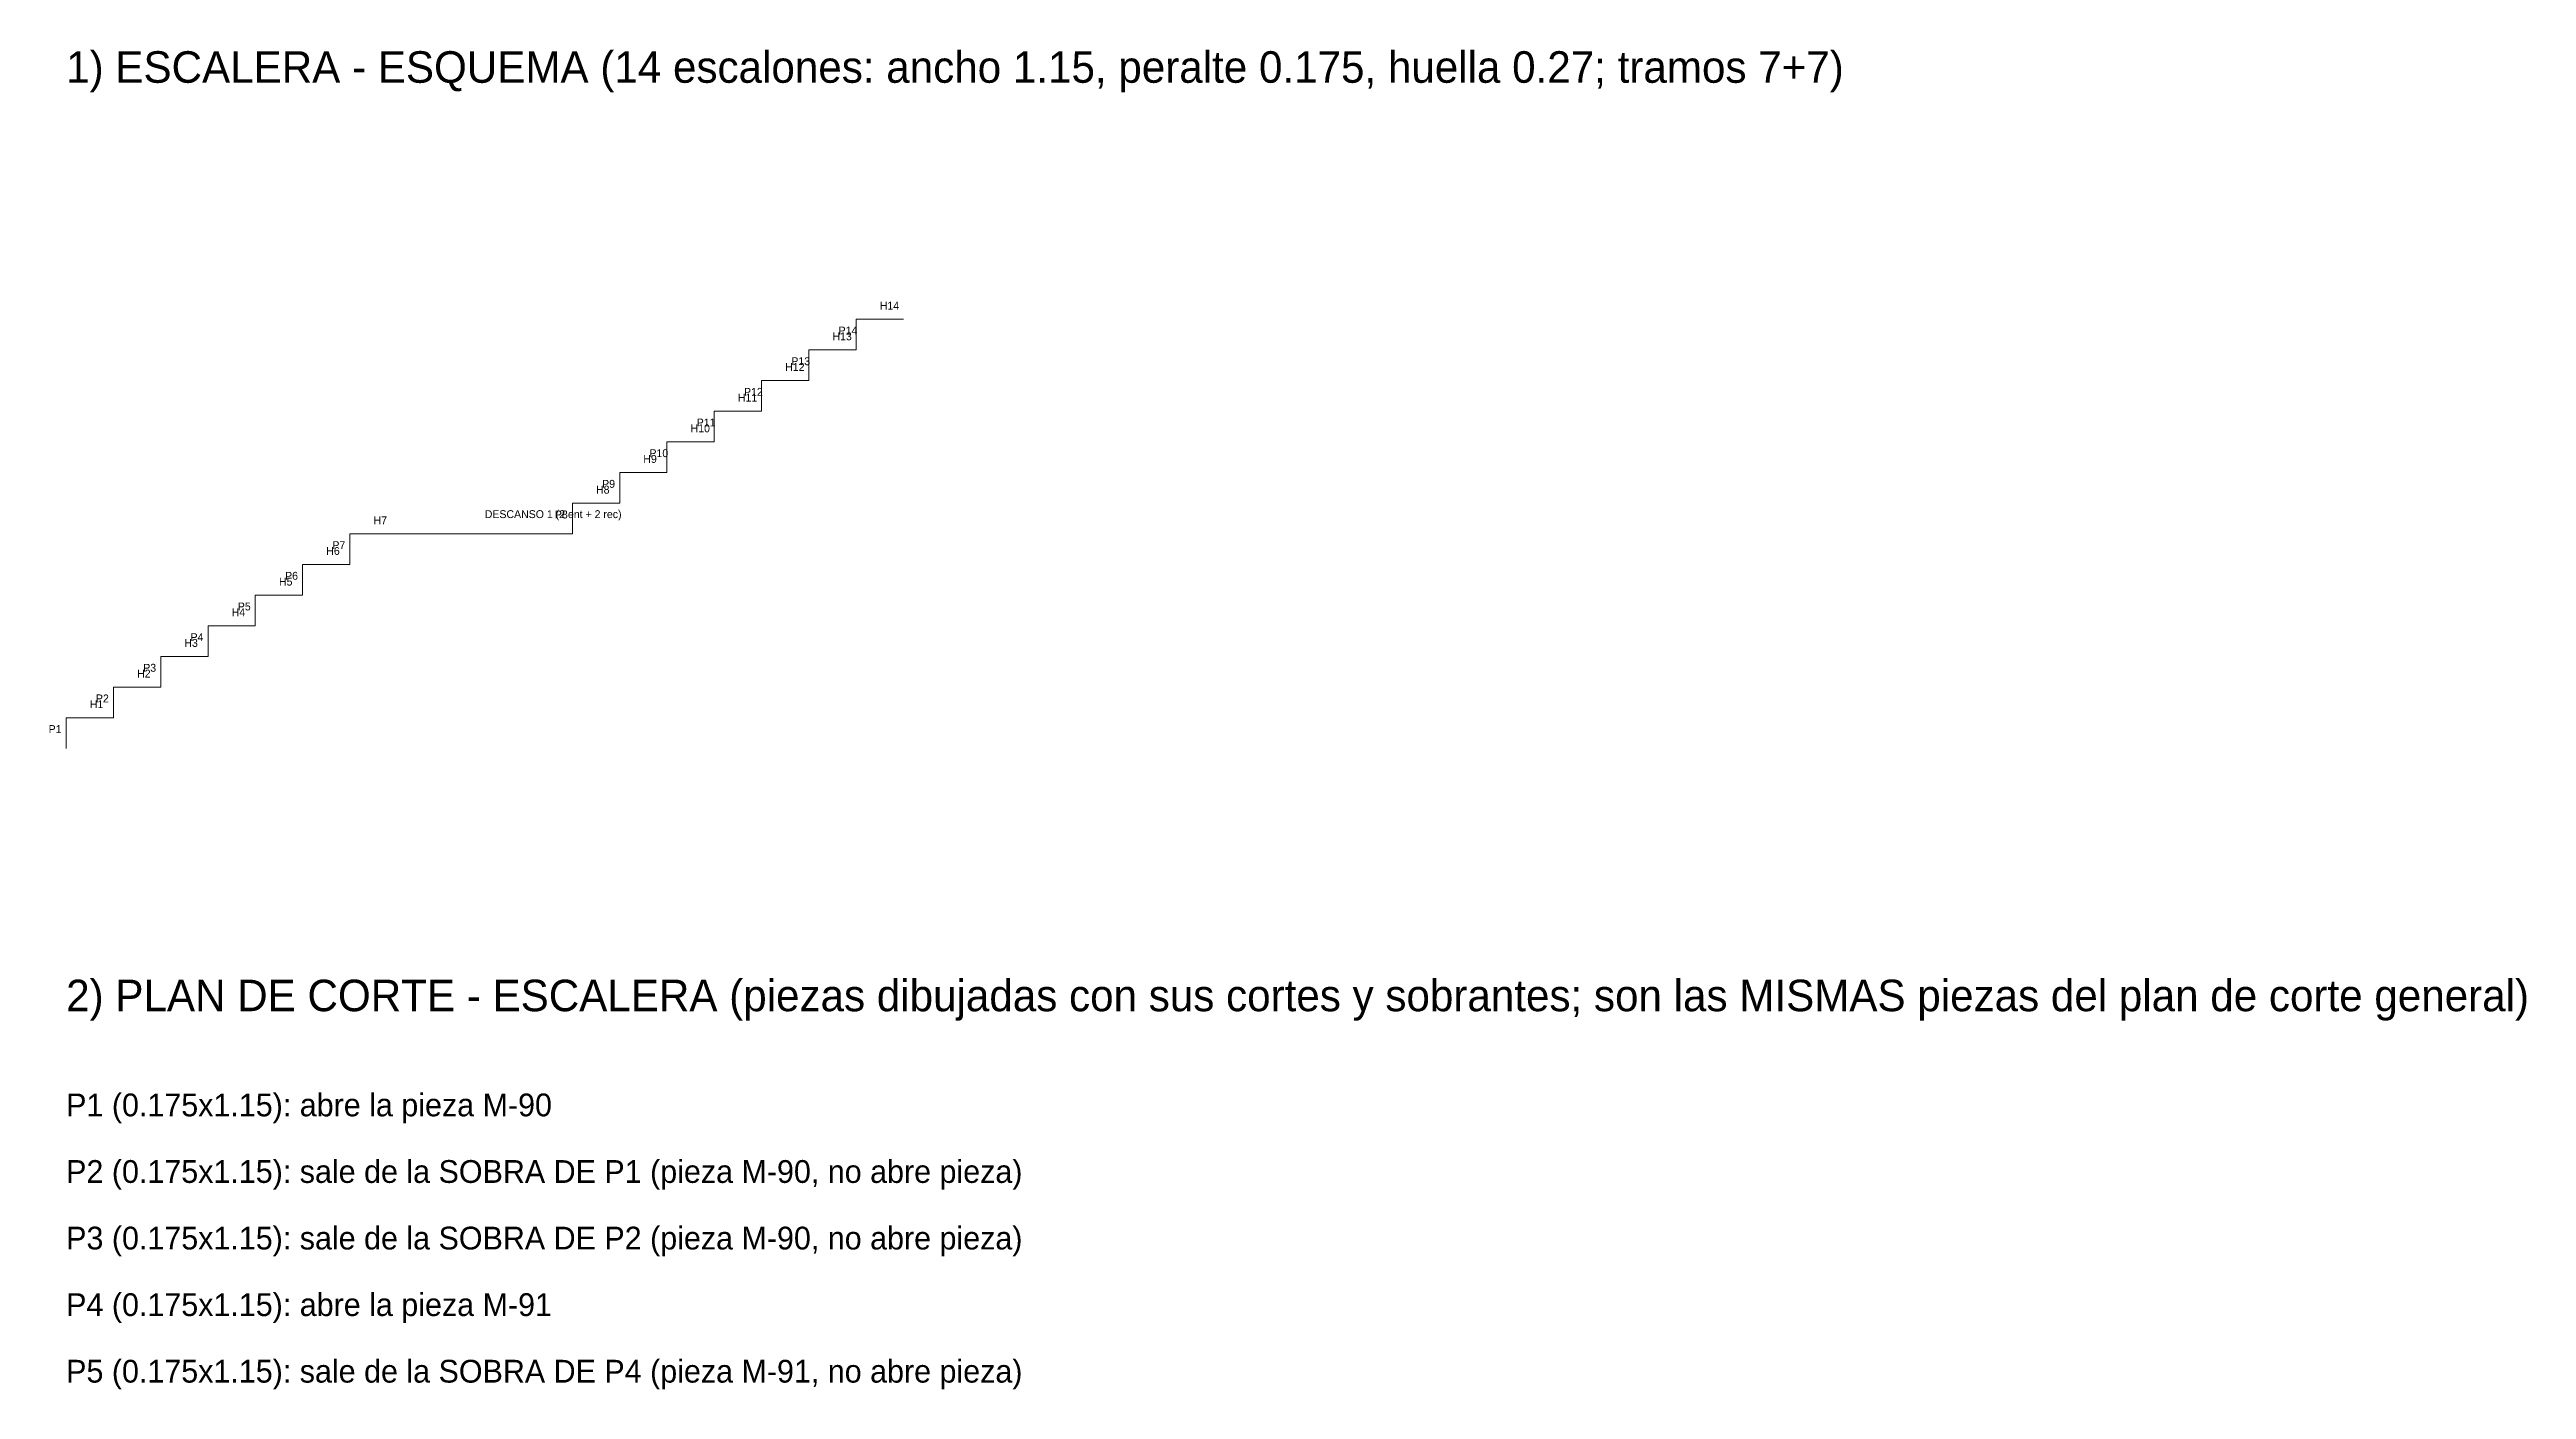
# Model space of a CAD drawing. Header units: metres. Extents: x 316.3 to 398.7, y -184.6 to -119.2.
# Drawn here: x 380 to 394.14, y -128.76 to -121.11 of the extents above; entities that cross this region are included whole.
import ezdxf

# ---------------------------------------------------------------- set-up
doc = ezdxf.new("R2010")
doc.units = ezdxf.units.M
doc.layers.add('ESCALERA-REGADERA-ZOCLO', color=6, linetype='Continuous', lineweight=0, plot=False)
doc.layers.add('ESCALERA-REGADERA-ZOCLO-TEXTO', color=7, linetype='Continuous', lineweight=0, plot=False)

msp = doc.modelspace()

# ---------------------------------------------------------------- linework, layer by layer
at = {"layer": 'ESCALERA-REGADERA-ZOCLO'}
for p, q in [((384.606, -122.824), (384.606, -122.649)), ((384.606, -122.649), (384.876, -122.649)), ((384.336, -122.999), (384.336, -122.824)), ((384.336, -122.824), (384.606, -122.824)), ((384.066, -123.174), (384.066, -122.999)), ((384.066, -122.999), (384.336, -122.999)), ((383.796, -123.349), (383.796, -123.174)), ((383.796, -123.174), (384.066, -123.174)), ((383.526, -123.524), (383.526, -123.349)), ((383.526, -123.349), (383.796, -123.349)), ((383.256, -123.699), (383.256, -123.524)), ((383.256, -123.524), (383.526, -123.524)), ((382.986, -123.874), (382.986, -123.699)), ((382.986, -123.699), (383.256, -123.699)), ((381.716, -124.049), (381.716, -123.874)), ((381.716, -123.874), (381.986, -123.874)), ((381.986, -123.874), (382.986, -123.874)), ((381.446, -124.224), (381.446, -124.049)), ((381.446, -124.049), (381.716, -124.049)), ((381.176, -124.399), (381.176, -124.224)), ((381.176, -124.224), (381.446, -124.224)), ((380.906, -124.574), (380.906, -124.399)), ((380.906, -124.399), (381.176, -124.399)), ((380.636, -124.749), (380.636, -124.574)), ((380.636, -124.574), (380.906, -124.574)), ((380.366, -124.924), (380.366, -124.749)), ((380.366, -124.749), (380.636, -124.749)), ((380.096, -125.099), (380.096, -124.924)), ((380.096, -124.924), (380.366, -124.924))]:
    msp.add_line(p, q, dxfattribs=at)

# ---------------------------------------------------------------- texts
at = {"layer": 'ESCALERA-REGADERA-ZOCLO-TEXTO'}
for s, height, p in [('1) ESCALERA - ESQUEMA (14 escalones: ancho 1.15, peralte 0.175, huella 0.27; tramos 7+7)', 0.18, (380.096, -121.299)), ('H14', 0.045, (384.741, -122.594)), ('H13', 0.045, (384.471, -122.769)), ('P14', 0.045, (384.506, -122.736)), ('P13', 0.045, (384.236, -122.911)), ('H12', 0.045, (384.201, -122.944)), ('H11', 0.045, (383.931, -123.119)), ('P12', 0.045, (383.966, -123.086)), ('H10', 0.045, (383.661, -123.294)), ('P11', 0.045, (383.696, -123.261)), ('H9', 0.045, (383.391, -123.469)), ('P10', 0.045, (383.426, -123.436)), ('P9', 0.045, (383.156, -123.611)), ('H8', 0.045, (383.121, -123.644)), ('H7', 0.045, (381.851, -123.819)), ('DESCANSO 1 (2 ent + 2 rec)', 0.045, (382.486, -123.784)), ('P8', 0.045, (382.886, -123.786)), ('H6', 0.045, (381.581, -123.994)), ('P7', 0.045, (381.616, -123.961)), ('H5', 0.045, (381.311, -124.169)), ('P6', 0.045, (381.346, -124.136)), ('P5', 0.045, (381.076, -124.311)), ('H4', 0.045, (381.041, -124.344)), ('H3', 0.045, (380.771, -124.519)), ('P4', 0.045, (380.806, -124.486)), ('H2', 0.045, (380.501, -124.694)), ('P3', 0.045, (380.536, -124.661)), ('H1', 0.045, (380.231, -124.869)), ('P2', 0.045, (380.266, -124.836)), ('P1', 0.045, (379.996, -125.011)), ('2) PLAN DE CORTE - ESCALERA (piezas dibujadas con sus cortes y sobrantes; son las MISMAS piezas del plan de corte general)', 0.18, (380.096, -126.599)), ('P1 (0.175x1.15): abre la pieza M-90', 0.13, (380.096, -127.199)), ('P2 (0.175x1.15): sale de la SOBRA DE P1 (pieza M-90, no abre pieza)', 0.13, (380.096, -127.579)), ('P3 (0.175x1.15): sale de la SOBRA DE P2 (pieza M-90, no abre pieza)', 0.13, (380.096, -127.959)), ('P4 (0.175x1.15): abre la pieza M-91', 0.13, (380.096, -128.339)), ('P5 (0.175x1.15): sale de la SOBRA DE P4 (pieza M-91, no abre pieza)', 0.13, (380.096, -128.719))]:
    msp.add_text(s, height=height, dxfattribs=at).set_placement(p)

doc.saveas('drawing.dxf')
